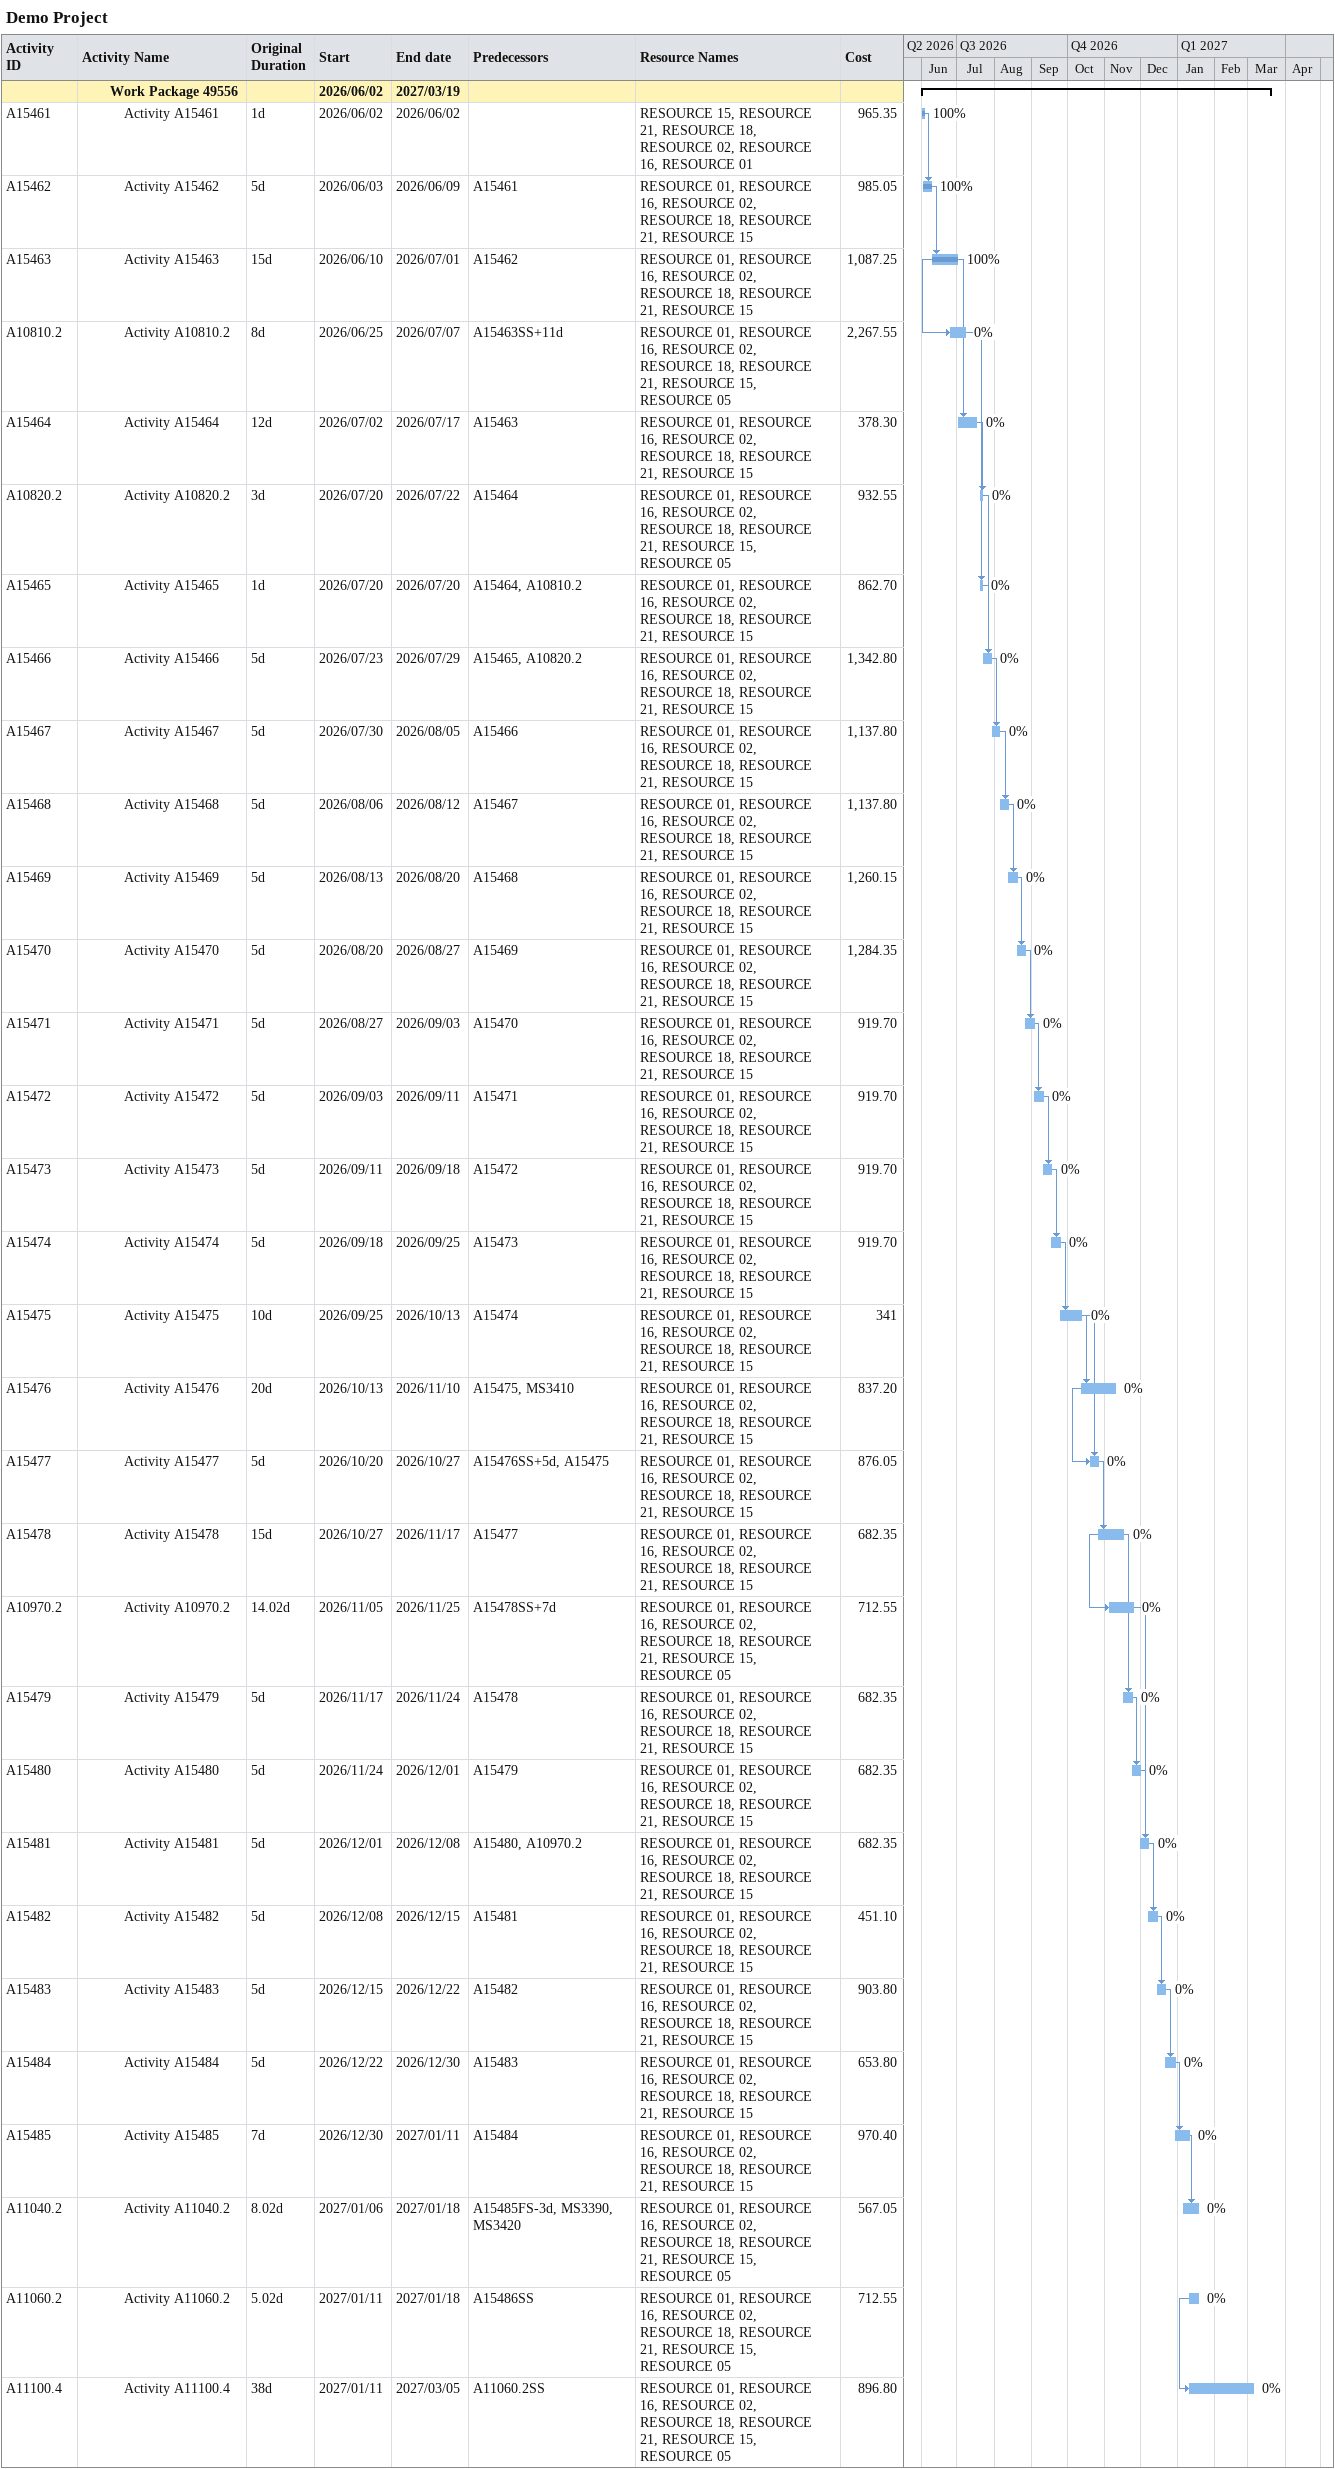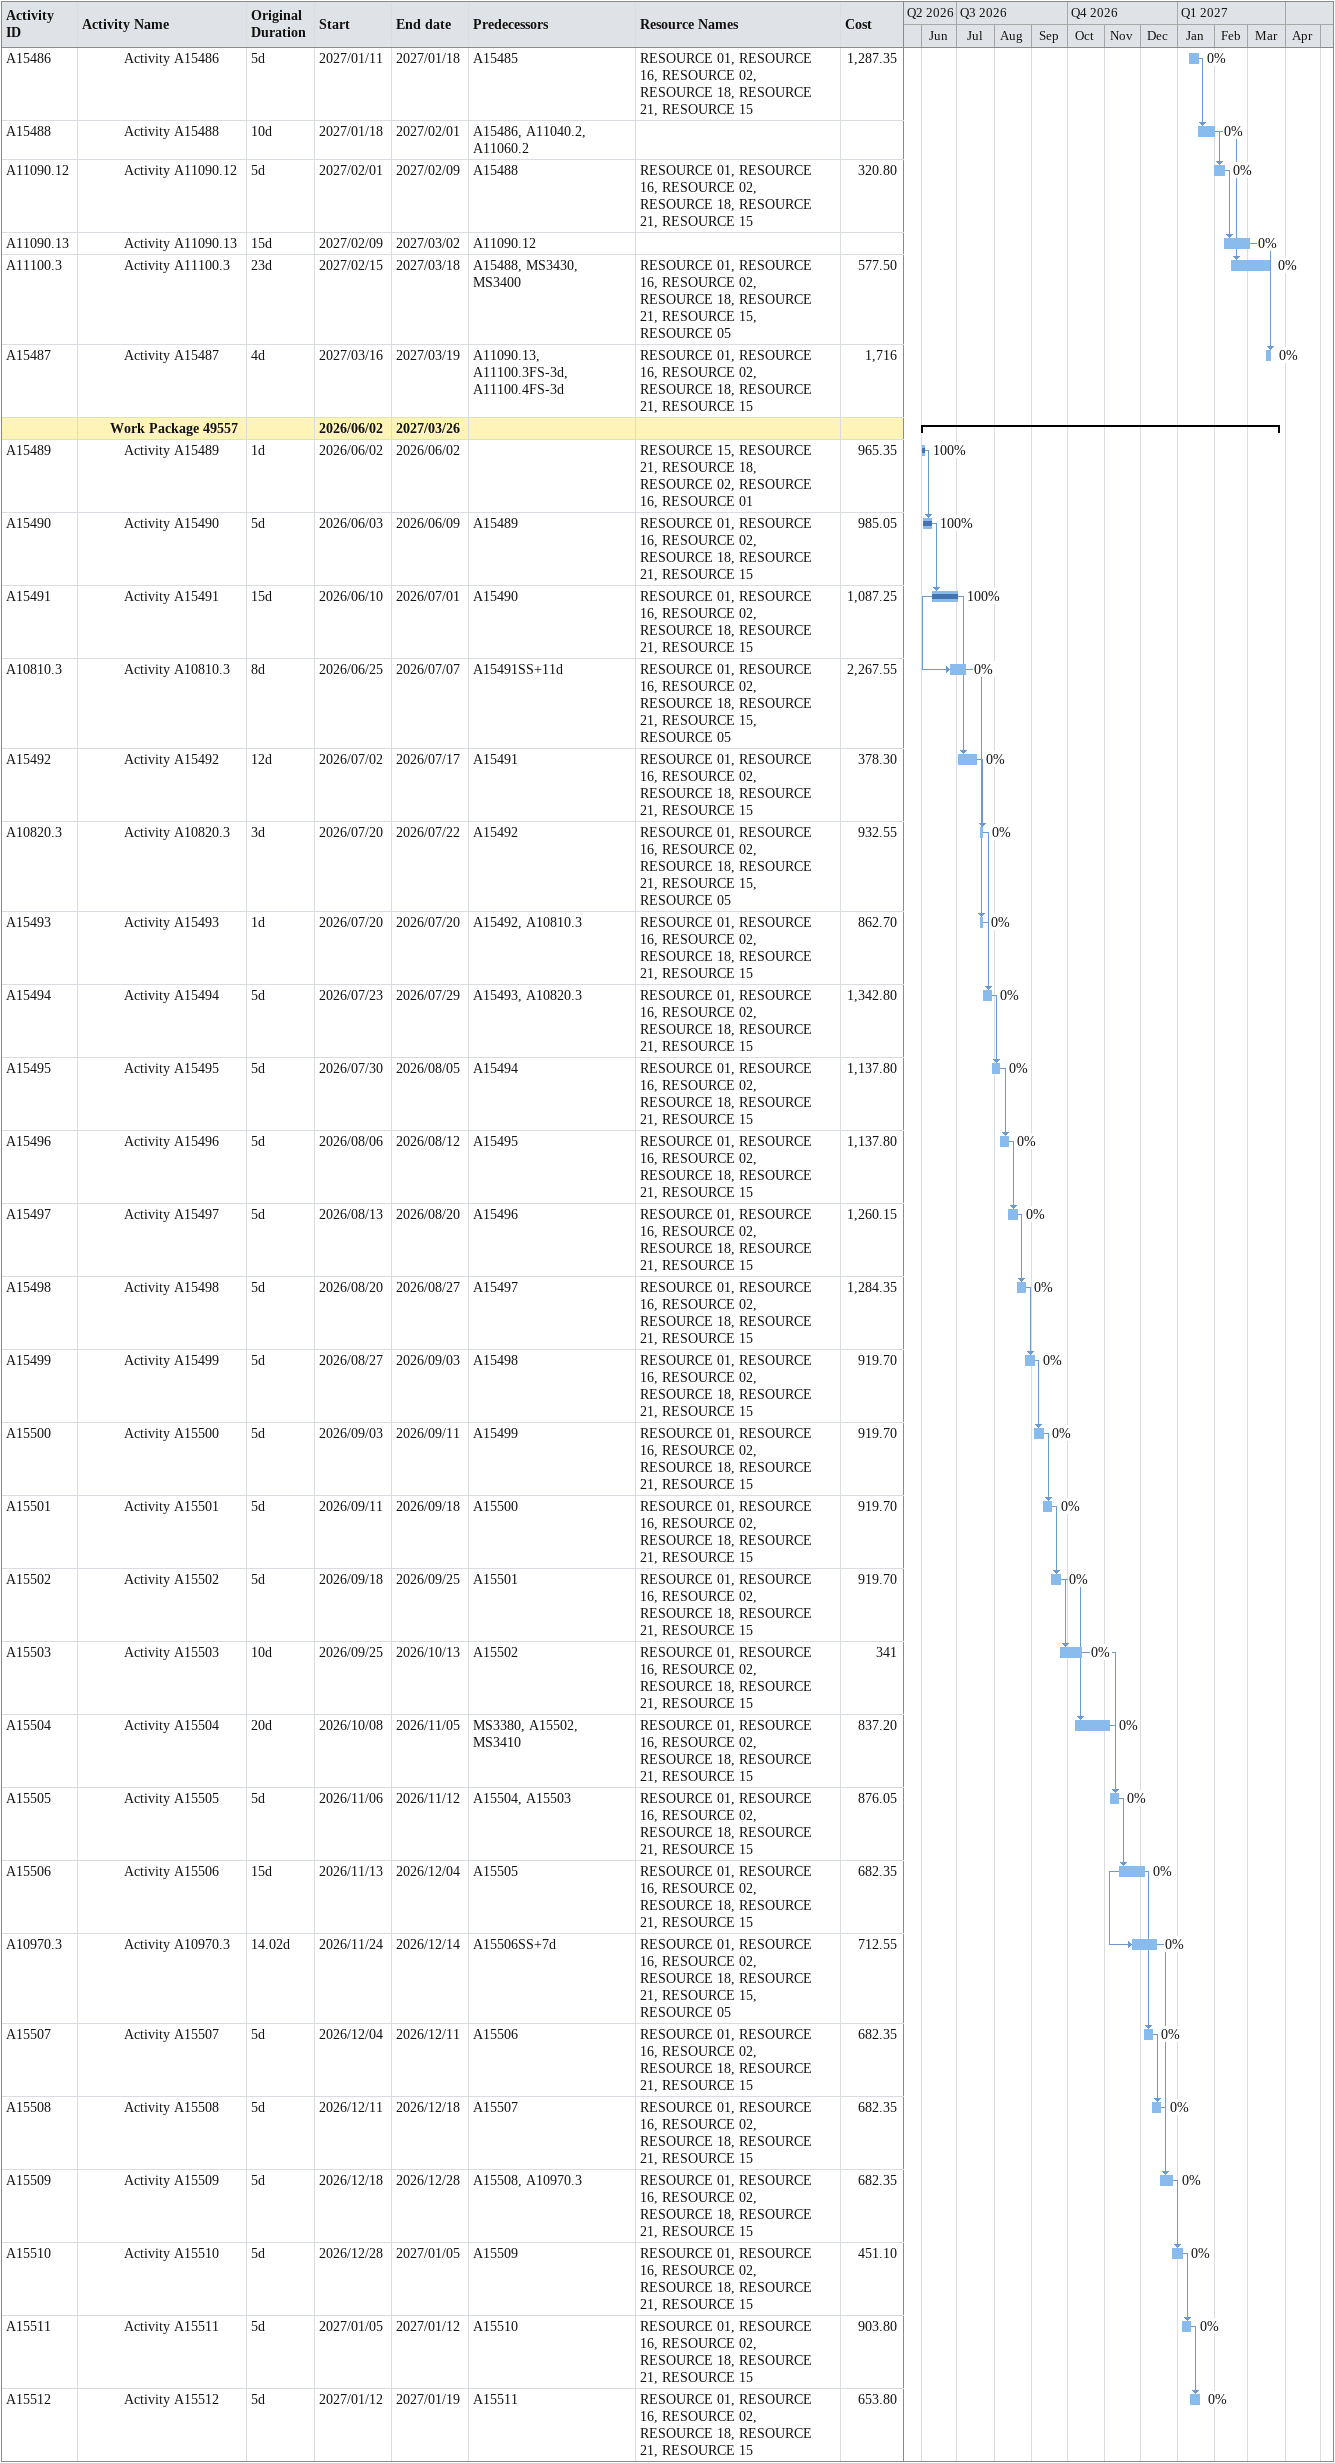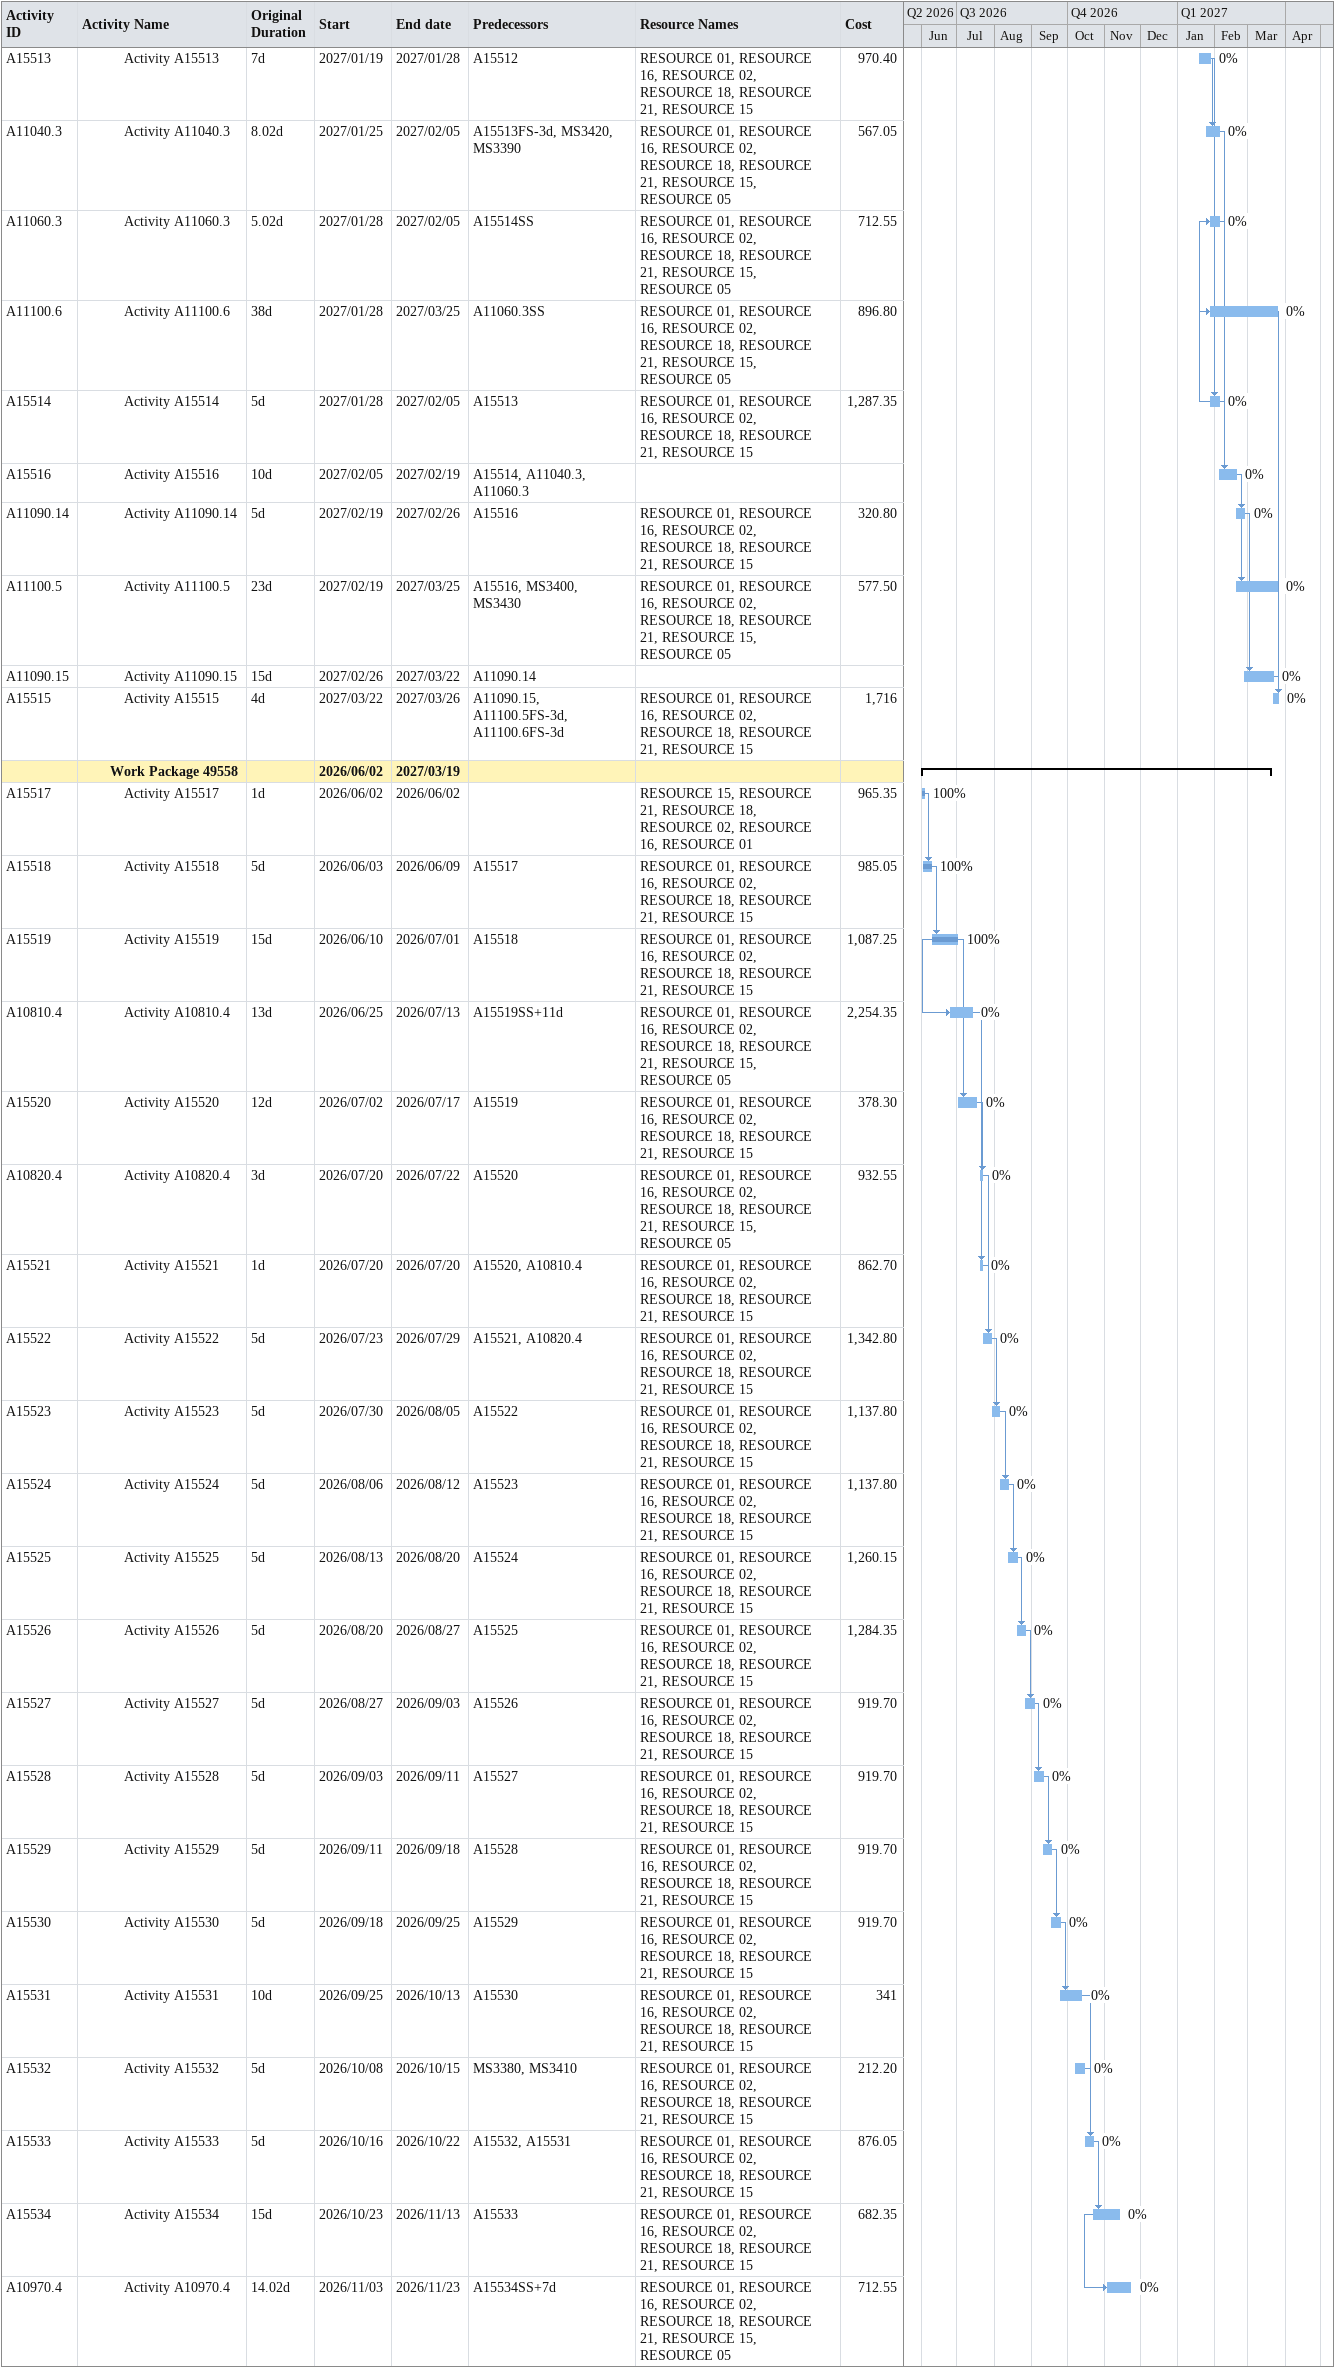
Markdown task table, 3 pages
Demo Project

| ID | Level | Task | Original duration | Start | Finish | Predecessors | Resources | % complete | Cost |
|---|---|---|---|---|---|---|---|---|---|
|  | 3 | **Work Package 49556** |  | 2026-06-02 | 2027-03-19 |  |  |  |  |
| A15461 | 4 | Activity A15461 | 1d | 2026-06-02 | 2026-06-02 |  | RESOURCE 15, RESOURCE 21, RESOURCE 18, RESOURCE 02, RESOURCE 16, RESOURCE 01 | 100 | 965.35 |
| A15462 | 4 | Activity A15462 | 5d | 2026-06-03 | 2026-06-09 | A15461 | RESOURCE 01, RESOURCE 16, RESOURCE 02, RESOURCE 18, RESOURCE 21, RESOURCE 15 | 100 | 985.05 |
| A15463 | 4 | Activity A15463 | 15d | 2026-06-10 | 2026-07-01 | A15462 | RESOURCE 01, RESOURCE 16, RESOURCE 02, RESOURCE 18, RESOURCE 21, RESOURCE 15 | 100 | 1087.25 |
| A10810.2 | 4 | Activity A10810.2 | 8d | 2026-06-25 | 2026-07-07 | A15463SS+11d | RESOURCE 01, RESOURCE 16, RESOURCE 02, RESOURCE 18, RESOURCE 21, RESOURCE 15, RESOURCE 05 | 0 | 2267.55 |
| A15464 | 4 | Activity A15464 | 12d | 2026-07-02 | 2026-07-17 | A15463 | RESOURCE 01, RESOURCE 16, RESOURCE 02, RESOURCE 18, RESOURCE 21, RESOURCE 15 | 0 | 378.30 |
| A10820.2 | 4 | Activity A10820.2 | 3d | 2026-07-20 | 2026-07-22 | A15464 | RESOURCE 01, RESOURCE 16, RESOURCE 02, RESOURCE 18, RESOURCE 21, RESOURCE 15, RESOURCE 05 | 0 | 932.55 |
| A15465 | 4 | Activity A15465 | 1d | 2026-07-20 | 2026-07-20 | A15464, A10810.2 | RESOURCE 01, RESOURCE 16, RESOURCE 02, RESOURCE 18, RESOURCE 21, RESOURCE 15 | 0 | 862.70 |
| A15466 | 4 | Activity A15466 | 5d | 2026-07-23 | 2026-07-29 | A15465, A10820.2 | RESOURCE 01, RESOURCE 16, RESOURCE 02, RESOURCE 18, RESOURCE 21, RESOURCE 15 | 0 | 1342.80 |
| A15467 | 4 | Activity A15467 | 5d | 2026-07-30 | 2026-08-05 | A15466 | RESOURCE 01, RESOURCE 16, RESOURCE 02, RESOURCE 18, RESOURCE 21, RESOURCE 15 | 0 | 1137.80 |
| A15468 | 4 | Activity A15468 | 5d | 2026-08-06 | 2026-08-12 | A15467 | RESOURCE 01, RESOURCE 16, RESOURCE 02, RESOURCE 18, RESOURCE 21, RESOURCE 15 | 0 | 1137.80 |
| A15469 | 4 | Activity A15469 | 5d | 2026-08-13 | 2026-08-20 | A15468 | RESOURCE 01, RESOURCE 16, RESOURCE 02, RESOURCE 18, RESOURCE 21, RESOURCE 15 | 0 | 1260.15 |
| A15470 | 4 | Activity A15470 | 5d | 2026-08-20 | 2026-08-27 | A15469 | RESOURCE 01, RESOURCE 16, RESOURCE 02, RESOURCE 18, RESOURCE 21, RESOURCE 15 | 0 | 1284.35 |
| A15471 | 4 | Activity A15471 | 5d | 2026-08-27 | 2026-09-03 | A15470 | RESOURCE 01, RESOURCE 16, RESOURCE 02, RESOURCE 18, RESOURCE 21, RESOURCE 15 | 0 | 919.70 |
| A15472 | 4 | Activity A15472 | 5d | 2026-09-03 | 2026-09-11 | A15471 | RESOURCE 01, RESOURCE 16, RESOURCE 02, RESOURCE 18, RESOURCE 21, RESOURCE 15 | 0 | 919.70 |
| A15473 | 4 | Activity A15473 | 5d | 2026-09-11 | 2026-09-18 | A15472 | RESOURCE 01, RESOURCE 16, RESOURCE 02, RESOURCE 18, RESOURCE 21, RESOURCE 15 | 0 | 919.70 |
| A15474 | 4 | Activity A15474 | 5d | 2026-09-18 | 2026-09-25 | A15473 | RESOURCE 01, RESOURCE 16, RESOURCE 02, RESOURCE 18, RESOURCE 21, RESOURCE 15 | 0 | 919.70 |
| A15475 | 4 | Activity A15475 | 10d | 2026-09-25 | 2026-10-13 | A15474 | RESOURCE 01, RESOURCE 16, RESOURCE 02, RESOURCE 18, RESOURCE 21, RESOURCE 15 | 0 | 341 |
| A15476 | 4 | Activity A15476 | 20d | 2026-10-13 | 2026-11-10 | A15475, MS3410 | RESOURCE 01, RESOURCE 16, RESOURCE 02, RESOURCE 18, RESOURCE 21, RESOURCE 15 | 0 | 837.20 |
| A15477 | 4 | Activity A15477 | 5d | 2026-10-20 | 2026-10-27 | A15476SS+5d, A15475 | RESOURCE 01, RESOURCE 16, RESOURCE 02, RESOURCE 18, RESOURCE 21, RESOURCE 15 | 0 | 876.05 |
| A15478 | 4 | Activity A15478 | 15d | 2026-10-27 | 2026-11-17 | A15477 | RESOURCE 01, RESOURCE 16, RESOURCE 02, RESOURCE 18, RESOURCE 21, RESOURCE 15 | 0 | 682.35 |
| A10970.2 | 4 | Activity A10970.2 | 14.02d | 2026-11-05 | 2026-11-25 | A15478SS+7d | RESOURCE 01, RESOURCE 16, RESOURCE 02, RESOURCE 18, RESOURCE 21, RESOURCE 15, RESOURCE 05 | 0 | 712.55 |
| A15479 | 4 | Activity A15479 | 5d | 2026-11-17 | 2026-11-24 | A15478 | RESOURCE 01, RESOURCE 16, RESOURCE 02, RESOURCE 18, RESOURCE 21, RESOURCE 15 | 0 | 682.35 |
| A15480 | 4 | Activity A15480 | 5d | 2026-11-24 | 2026-12-01 | A15479 | RESOURCE 01, RESOURCE 16, RESOURCE 02, RESOURCE 18, RESOURCE 21, RESOURCE 15 | 0 | 682.35 |
| A15481 | 4 | Activity A15481 | 5d | 2026-12-01 | 2026-12-08 | A15480, A10970.2 | RESOURCE 01, RESOURCE 16, RESOURCE 02, RESOURCE 18, RESOURCE 21, RESOURCE 15 | 0 | 682.35 |
| A15482 | 4 | Activity A15482 | 5d | 2026-12-08 | 2026-12-15 | A15481 | RESOURCE 01, RESOURCE 16, RESOURCE 02, RESOURCE 18, RESOURCE 21, RESOURCE 15 | 0 | 451.10 |
| A15483 | 4 | Activity A15483 | 5d | 2026-12-15 | 2026-12-22 | A15482 | RESOURCE 01, RESOURCE 16, RESOURCE 02, RESOURCE 18, RESOURCE 21, RESOURCE 15 | 0 | 903.80 |
| A15484 | 4 | Activity A15484 | 5d | 2026-12-22 | 2026-12-30 | A15483 | RESOURCE 01, RESOURCE 16, RESOURCE 02, RESOURCE 18, RESOURCE 21, RESOURCE 15 | 0 | 653.80 |
| A15485 | 4 | Activity A15485 | 7d | 2026-12-30 | 2027-01-11 | A15484 | RESOURCE 01, RESOURCE 16, RESOURCE 02, RESOURCE 18, RESOURCE 21, RESOURCE 15 | 0 | 970.40 |
| A11040.2 | 4 | Activity A11040.2 | 8.02d | 2027-01-06 | 2027-01-18 | A15485FS-3d, MS3390, MS3420 | RESOURCE 01, RESOURCE 16, RESOURCE 02, RESOURCE 18, RESOURCE 21, RESOURCE 15, RESOURCE 05 | 0 | 567.05 |
| A11060.2 | 4 | Activity A11060.2 | 5.02d | 2027-01-11 | 2027-01-18 | A15486SS | RESOURCE 01, RESOURCE 16, RESOURCE 02, RESOURCE 18, RESOURCE 21, RESOURCE 15, RESOURCE 05 | 0 | 712.55 |
| A11100.4 | 4 | Activity A11100.4 | 38d | 2027-01-11 | 2027-03-05 | A11060.2SS | RESOURCE 01, RESOURCE 16, RESOURCE 02, RESOURCE 18, RESOURCE 21, RESOURCE 15, RESOURCE 05 | 0 | 896.80 |
| A15486 | 4 | Activity A15486 | 5d | 2027-01-11 | 2027-01-18 | A15485 | RESOURCE 01, RESOURCE 16, RESOURCE 02, RESOURCE 18, RESOURCE 21, RESOURCE 15 | 0 | 1287.35 |
| A15488 | 4 | Activity A15488 | 10d | 2027-01-18 | 2027-02-01 | A15486, A11040.2, A11060.2 |  | 0 |  |
| A11090.12 | 4 | Activity A11090.12 | 5d | 2027-02-01 | 2027-02-09 | A15488 | RESOURCE 01, RESOURCE 16, RESOURCE 02, RESOURCE 18, RESOURCE 21, RESOURCE 15 | 0 | 320.80 |
| A11090.13 | 4 | Activity A11090.13 | 15d | 2027-02-09 | 2027-03-02 | A11090.12 |  | 0 |  |
| A11100.3 | 4 | Activity A11100.3 | 23d | 2027-02-15 | 2027-03-18 | A15488, MS3430, MS3400 | RESOURCE 01, RESOURCE 16, RESOURCE 02, RESOURCE 18, RESOURCE 21, RESOURCE 15, RESOURCE 05 | 0 | 577.50 |
| A15487 | 4 | Activity A15487 | 4d | 2027-03-16 | 2027-03-19 | A11090.13, A11100.3FS-3d, A11100.4FS-3d | RESOURCE 01, RESOURCE 16, RESOURCE 02, RESOURCE 18, RESOURCE 21, RESOURCE 15 | 0 | 1716 |
|  | 3 | **Work Package 49557** |  | 2026-06-02 | 2027-03-26 |  |  |  |  |
| A15489 | 4 | Activity A15489 | 1d | 2026-06-02 | 2026-06-02 |  | RESOURCE 15, RESOURCE 21, RESOURCE 18, RESOURCE 02, RESOURCE 16, RESOURCE 01 | 100 | 965.35 |
| A15490 | 4 | Activity A15490 | 5d | 2026-06-03 | 2026-06-09 | A15489 | RESOURCE 01, RESOURCE 16, RESOURCE 02, RESOURCE 18, RESOURCE 21, RESOURCE 15 | 100 | 985.05 |
| A15491 | 4 | Activity A15491 | 15d | 2026-06-10 | 2026-07-01 | A15490 | RESOURCE 01, RESOURCE 16, RESOURCE 02, RESOURCE 18, RESOURCE 21, RESOURCE 15 | 100 | 1087.25 |
| A10810.3 | 4 | Activity A10810.3 | 8d | 2026-06-25 | 2026-07-07 | A15491SS+11d | RESOURCE 01, RESOURCE 16, RESOURCE 02, RESOURCE 18, RESOURCE 21, RESOURCE 15, RESOURCE 05 | 0 | 2267.55 |
| A15492 | 4 | Activity A15492 | 12d | 2026-07-02 | 2026-07-17 | A15491 | RESOURCE 01, RESOURCE 16, RESOURCE 02, RESOURCE 18, RESOURCE 21, RESOURCE 15 | 0 | 378.30 |
| A10820.3 | 4 | Activity A10820.3 | 3d | 2026-07-20 | 2026-07-22 | A15492 | RESOURCE 01, RESOURCE 16, RESOURCE 02, RESOURCE 18, RESOURCE 21, RESOURCE 15, RESOURCE 05 | 0 | 932.55 |
| A15493 | 4 | Activity A15493 | 1d | 2026-07-20 | 2026-07-20 | A15492, A10810.3 | RESOURCE 01, RESOURCE 16, RESOURCE 02, RESOURCE 18, RESOURCE 21, RESOURCE 15 | 0 | 862.70 |
| A15494 | 4 | Activity A15494 | 5d | 2026-07-23 | 2026-07-29 | A15493, A10820.3 | RESOURCE 01, RESOURCE 16, RESOURCE 02, RESOURCE 18, RESOURCE 21, RESOURCE 15 | 0 | 1342.80 |
| A15495 | 4 | Activity A15495 | 5d | 2026-07-30 | 2026-08-05 | A15494 | RESOURCE 01, RESOURCE 16, RESOURCE 02, RESOURCE 18, RESOURCE 21, RESOURCE 15 | 0 | 1137.80 |
| A15496 | 4 | Activity A15496 | 5d | 2026-08-06 | 2026-08-12 | A15495 | RESOURCE 01, RESOURCE 16, RESOURCE 02, RESOURCE 18, RESOURCE 21, RESOURCE 15 | 0 | 1137.80 |
| A15497 | 4 | Activity A15497 | 5d | 2026-08-13 | 2026-08-20 | A15496 | RESOURCE 01, RESOURCE 16, RESOURCE 02, RESOURCE 18, RESOURCE 21, RESOURCE 15 | 0 | 1260.15 |
| A15498 | 4 | Activity A15498 | 5d | 2026-08-20 | 2026-08-27 | A15497 | RESOURCE 01, RESOURCE 16, RESOURCE 02, RESOURCE 18, RESOURCE 21, RESOURCE 15 | 0 | 1284.35 |
| A15499 | 4 | Activity A15499 | 5d | 2026-08-27 | 2026-09-03 | A15498 | RESOURCE 01, RESOURCE 16, RESOURCE 02, RESOURCE 18, RESOURCE 21, RESOURCE 15 | 0 | 919.70 |
| A15500 | 4 | Activity A15500 | 5d | 2026-09-03 | 2026-09-11 | A15499 | RESOURCE 01, RESOURCE 16, RESOURCE 02, RESOURCE 18, RESOURCE 21, RESOURCE 15 | 0 | 919.70 |
| A15501 | 4 | Activity A15501 | 5d | 2026-09-11 | 2026-09-18 | A15500 | RESOURCE 01, RESOURCE 16, RESOURCE 02, RESOURCE 18, RESOURCE 21, RESOURCE 15 | 0 | 919.70 |
| A15502 | 4 | Activity A15502 | 5d | 2026-09-18 | 2026-09-25 | A15501 | RESOURCE 01, RESOURCE 16, RESOURCE 02, RESOURCE 18, RESOURCE 21, RESOURCE 15 | 0 | 919.70 |
| A15503 | 4 | Activity A15503 | 10d | 2026-09-25 | 2026-10-13 | A15502 | RESOURCE 01, RESOURCE 16, RESOURCE 02, RESOURCE 18, RESOURCE 21, RESOURCE 15 | 0 | 341 |
| A15504 | 4 | Activity A15504 | 20d | 2026-10-08 | 2026-11-05 | MS3380, A15502, MS3410 | RESOURCE 01, RESOURCE 16, RESOURCE 02, RESOURCE 18, RESOURCE 21, RESOURCE 15 | 0 | 837.20 |
| A15505 | 4 | Activity A15505 | 5d | 2026-11-06 | 2026-11-12 | A15504, A15503 | RESOURCE 01, RESOURCE 16, RESOURCE 02, RESOURCE 18, RESOURCE 21, RESOURCE 15 | 0 | 876.05 |
| A15506 | 4 | Activity A15506 | 15d | 2026-11-13 | 2026-12-04 | A15505 | RESOURCE 01, RESOURCE 16, RESOURCE 02, RESOURCE 18, RESOURCE 21, RESOURCE 15 | 0 | 682.35 |
| A10970.3 | 4 | Activity A10970.3 | 14.02d | 2026-11-24 | 2026-12-14 | A15506SS+7d | RESOURCE 01, RESOURCE 16, RESOURCE 02, RESOURCE 18, RESOURCE 21, RESOURCE 15, RESOURCE 05 | 0 | 712.55 |
| A15507 | 4 | Activity A15507 | 5d | 2026-12-04 | 2026-12-11 | A15506 | RESOURCE 01, RESOURCE 16, RESOURCE 02, RESOURCE 18, RESOURCE 21, RESOURCE 15 | 0 | 682.35 |
| A15508 | 4 | Activity A15508 | 5d | 2026-12-11 | 2026-12-18 | A15507 | RESOURCE 01, RESOURCE 16, RESOURCE 02, RESOURCE 18, RESOURCE 21, RESOURCE 15 | 0 | 682.35 |
| A15509 | 4 | Activity A15509 | 5d | 2026-12-18 | 2026-12-28 | A15508, A10970.3 | RESOURCE 01, RESOURCE 16, RESOURCE 02, RESOURCE 18, RESOURCE 21, RESOURCE 15 | 0 | 682.35 |
| A15510 | 4 | Activity A15510 | 5d | 2026-12-28 | 2027-01-05 | A15509 | RESOURCE 01, RESOURCE 16, RESOURCE 02, RESOURCE 18, RESOURCE 21, RESOURCE 15 | 0 | 451.10 |
| A15511 | 4 | Activity A15511 | 5d | 2027-01-05 | 2027-01-12 | A15510 | RESOURCE 01, RESOURCE 16, RESOURCE 02, RESOURCE 18, RESOURCE 21, RESOURCE 15 | 0 | 903.80 |
| A15512 | 4 | Activity A15512 | 5d | 2027-01-12 | 2027-01-19 | A15511 | RESOURCE 01, RESOURCE 16, RESOURCE 02, RESOURCE 18, RESOURCE 21, RESOURCE 15 | 0 | 653.80 |
| A15513 | 4 | Activity A15513 | 7d | 2027-01-19 | 2027-01-28 | A15512 | RESOURCE 01, RESOURCE 16, RESOURCE 02, RESOURCE 18, RESOURCE 21, RESOURCE 15 | 0 | 970.40 |
| A11040.3 | 4 | Activity A11040.3 | 8.02d | 2027-01-25 | 2027-02-05 | A15513FS-3d, MS3420, MS3390 | RESOURCE 01, RESOURCE 16, RESOURCE 02, RESOURCE 18, RESOURCE 21, RESOURCE 15, RESOURCE 05 | 0 | 567.05 |
| A11060.3 | 4 | Activity A11060.3 | 5.02d | 2027-01-28 | 2027-02-05 | A15514SS | RESOURCE 01, RESOURCE 16, RESOURCE 02, RESOURCE 18, RESOURCE 21, RESOURCE 15, RESOURCE 05 | 0 | 712.55 |
| A11100.6 | 4 | Activity A11100.6 | 38d | 2027-01-28 | 2027-03-25 | A11060.3SS | RESOURCE 01, RESOURCE 16, RESOURCE 02, RESOURCE 18, RESOURCE 21, RESOURCE 15, RESOURCE 05 | 0 | 896.80 |
| A15514 | 4 | Activity A15514 | 5d | 2027-01-28 | 2027-02-05 | A15513 | RESOURCE 01, RESOURCE 16, RESOURCE 02, RESOURCE 18, RESOURCE 21, RESOURCE 15 | 0 | 1287.35 |
| A15516 | 4 | Activity A15516 | 10d | 2027-02-05 | 2027-02-19 | A15514, A11040.3, A11060.3 |  | 0 |  |
| A11090.14 | 4 | Activity A11090.14 | 5d | 2027-02-19 | 2027-02-26 | A15516 | RESOURCE 01, RESOURCE 16, RESOURCE 02, RESOURCE 18, RESOURCE 21, RESOURCE 15 | 0 | 320.80 |
| A11100.5 | 4 | Activity A11100.5 | 23d | 2027-02-19 | 2027-03-25 | A15516, MS3400, MS3430 | RESOURCE 01, RESOURCE 16, RESOURCE 02, RESOURCE 18, RESOURCE 21, RESOURCE 15, RESOURCE 05 | 0 | 577.50 |
| A11090.15 | 4 | Activity A11090.15 | 15d | 2027-02-26 | 2027-03-22 | A11090.14 |  | 0 |  |
| A15515 | 4 | Activity A15515 | 4d | 2027-03-22 | 2027-03-26 | A11090.15, A11100.5FS-3d, A11100.6FS-3d | RESOURCE 01, RESOURCE 16, RESOURCE 02, RESOURCE 18, RESOURCE 21, RESOURCE 15 | 0 | 1716 |
|  | 3 | **Work Package 49558** |  | 2026-06-02 | 2027-03-19 |  |  |  |  |
| A15517 | 4 | Activity A15517 | 1d | 2026-06-02 | 2026-06-02 |  | RESOURCE 15, RESOURCE 21, RESOURCE 18, RESOURCE 02, RESOURCE 16, RESOURCE 01 | 100 | 965.35 |
| A15518 | 4 | Activity A15518 | 5d | 2026-06-03 | 2026-06-09 | A15517 | RESOURCE 01, RESOURCE 16, RESOURCE 02, RESOURCE 18, RESOURCE 21, RESOURCE 15 | 100 | 985.05 |
| A15519 | 4 | Activity A15519 | 15d | 2026-06-10 | 2026-07-01 | A15518 | RESOURCE 01, RESOURCE 16, RESOURCE 02, RESOURCE 18, RESOURCE 21, RESOURCE 15 | 100 | 1087.25 |
| A10810.4 | 4 | Activity A10810.4 | 13d | 2026-06-25 | 2026-07-13 | A15519SS+11d | RESOURCE 01, RESOURCE 16, RESOURCE 02, RESOURCE 18, RESOURCE 21, RESOURCE 15, RESOURCE 05 | 0 | 2254.35 |
| A15520 | 4 | Activity A15520 | 12d | 2026-07-02 | 2026-07-17 | A15519 | RESOURCE 01, RESOURCE 16, RESOURCE 02, RESOURCE 18, RESOURCE 21, RESOURCE 15 | 0 | 378.30 |
| A10820.4 | 4 | Activity A10820.4 | 3d | 2026-07-20 | 2026-07-22 | A15520 | RESOURCE 01, RESOURCE 16, RESOURCE 02, RESOURCE 18, RESOURCE 21, RESOURCE 15, RESOURCE 05 | 0 | 932.55 |
| A15521 | 4 | Activity A15521 | 1d | 2026-07-20 | 2026-07-20 | A15520, A10810.4 | RESOURCE 01, RESOURCE 16, RESOURCE 02, RESOURCE 18, RESOURCE 21, RESOURCE 15 | 0 | 862.70 |
| A15522 | 4 | Activity A15522 | 5d | 2026-07-23 | 2026-07-29 | A15521, A10820.4 | RESOURCE 01, RESOURCE 16, RESOURCE 02, RESOURCE 18, RESOURCE 21, RESOURCE 15 | 0 | 1342.80 |
| A15523 | 4 | Activity A15523 | 5d | 2026-07-30 | 2026-08-05 | A15522 | RESOURCE 01, RESOURCE 16, RESOURCE 02, RESOURCE 18, RESOURCE 21, RESOURCE 15 | 0 | 1137.80 |
| A15524 | 4 | Activity A15524 | 5d | 2026-08-06 | 2026-08-12 | A15523 | RESOURCE 01, RESOURCE 16, RESOURCE 02, RESOURCE 18, RESOURCE 21, RESOURCE 15 | 0 | 1137.80 |
| A15525 | 4 | Activity A15525 | 5d | 2026-08-13 | 2026-08-20 | A15524 | RESOURCE 01, RESOURCE 16, RESOURCE 02, RESOURCE 18, RESOURCE 21, RESOURCE 15 | 0 | 1260.15 |
| A15526 | 4 | Activity A15526 | 5d | 2026-08-20 | 2026-08-27 | A15525 | RESOURCE 01, RESOURCE 16, RESOURCE 02, RESOURCE 18, RESOURCE 21, RESOURCE 15 | 0 | 1284.35 |
| A15527 | 4 | Activity A15527 | 5d | 2026-08-27 | 2026-09-03 | A15526 | RESOURCE 01, RESOURCE 16, RESOURCE 02, RESOURCE 18, RESOURCE 21, RESOURCE 15 | 0 | 919.70 |
| A15528 | 4 | Activity A15528 | 5d | 2026-09-03 | 2026-09-11 | A15527 | RESOURCE 01, RESOURCE 16, RESOURCE 02, RESOURCE 18, RESOURCE 21, RESOURCE 15 | 0 | 919.70 |
| A15529 | 4 | Activity A15529 | 5d | 2026-09-11 | 2026-09-18 | A15528 | RESOURCE 01, RESOURCE 16, RESOURCE 02, RESOURCE 18, RESOURCE 21, RESOURCE 15 | 0 | 919.70 |
| A15530 | 4 | Activity A15530 | 5d | 2026-09-18 | 2026-09-25 | A15529 | RESOURCE 01, RESOURCE 16, RESOURCE 02, RESOURCE 18, RESOURCE 21, RESOURCE 15 | 0 | 919.70 |
| A15531 | 4 | Activity A15531 | 10d | 2026-09-25 | 2026-10-13 | A15530 | RESOURCE 01, RESOURCE 16, RESOURCE 02, RESOURCE 18, RESOURCE 21, RESOURCE 15 | 0 | 341 |
| A15532 | 4 | Activity A15532 | 5d | 2026-10-08 | 2026-10-15 | MS3380, MS3410 | RESOURCE 01, RESOURCE 16, RESOURCE 02, RESOURCE 18, RESOURCE 21, RESOURCE 15 | 0 | 212.20 |
| A15533 | 4 | Activity A15533 | 5d | 2026-10-16 | 2026-10-22 | A15532, A15531 | RESOURCE 01, RESOURCE 16, RESOURCE 02, RESOURCE 18, RESOURCE 21, RESOURCE 15 | 0 | 876.05 |
| A15534 | 4 | Activity A15534 | 15d | 2026-10-23 | 2026-11-13 | A15533 | RESOURCE 01, RESOURCE 16, RESOURCE 02, RESOURCE 18, RESOURCE 21, RESOURCE 15 | 0 | 682.35 |
| A10970.4 | 4 | Activity A10970.4 | 14.02d | 2026-11-03 | 2026-11-23 | A15534SS+7d | RESOURCE 01, RESOURCE 16, RESOURCE 02, RESOURCE 18, RESOURCE 21, RESOURCE 15, RESOURCE 05 | 0 | 712.55 |
